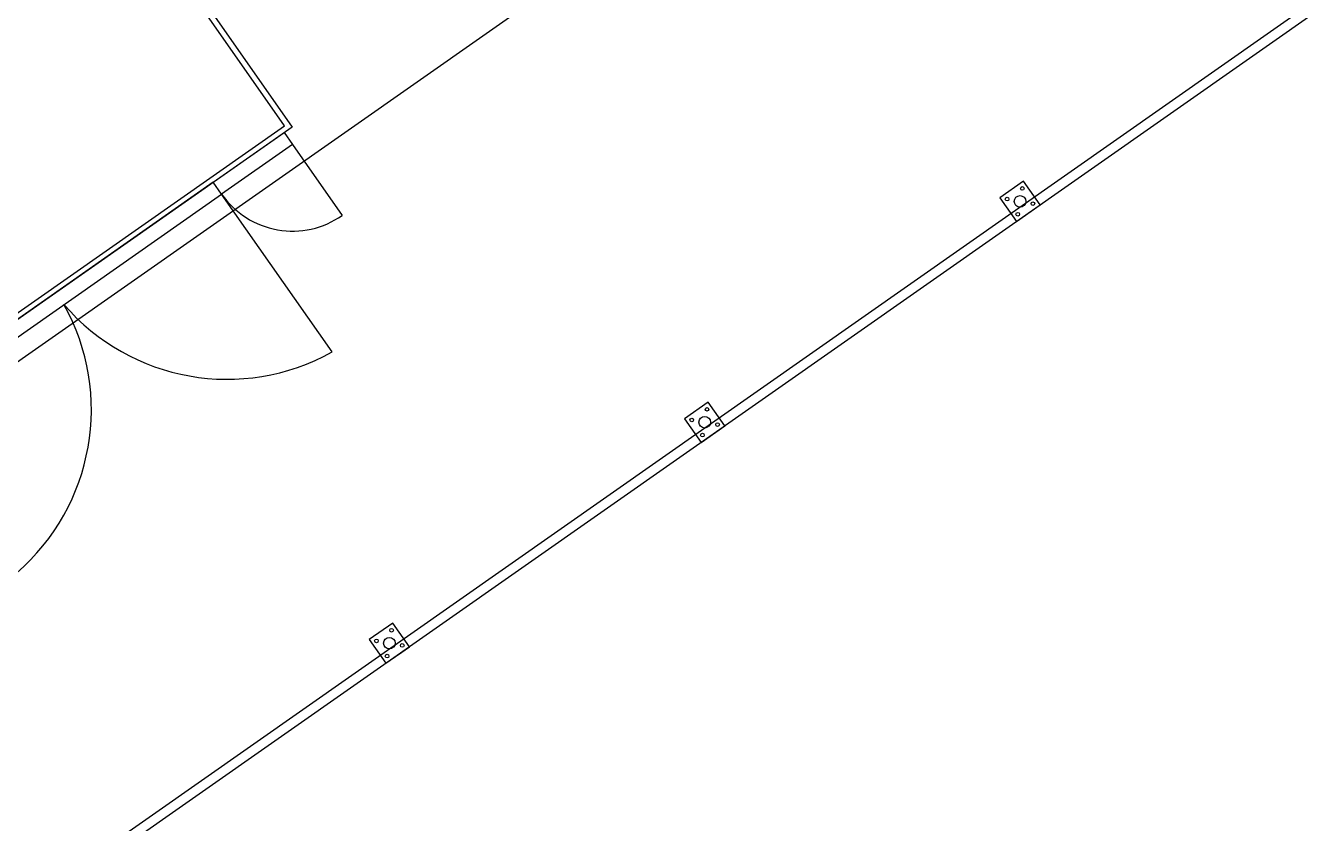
# Model space of a CAD drawing. Header units: millimetres. Extents: x 152904052 to 153933663, y 538271515 to 539240469.
# Drawn here: x 153345205 to 153351844, y 538936607 to 538940751 of the extents above; entities that cross this region are included whole.
import ezdxf

# ---------------------------------------------------------------- set-up
doc = ezdxf.new("R2010")
doc.units = ezdxf.units.MM
doc.layers.add('FENC', color=7, linetype='Continuous')
doc.layers.add('POWR', color=5, linetype='Continuous')

msp = doc.modelspace()

# ---------------------------------------------------------------- linework, layer by layer
at = {"layer": 'FENC'}
for p, q in [((153355328.8, 538943217.5), (153331038.7, 538926209.4)), ((153355239.4, 538943216), (153331072.1, 538926293.9)), ((153350476.1, 538939819.6), (153350390, 538939942.5)), ((153350413.9, 538939776.1), (153350476.1, 538939819.6)), ((153348837.8, 538938672.4), (153348751.7, 538938795.3)), ((153348775.6, 538938628.9), (153348837.8, 538938672.4)), ((153347199.5, 538937525.3), (153347113.4, 538937648.2)), ((153347137.3, 538937481.8), (153347199.5, 538937525.3))]:
    msp.add_line(p, q, dxfattribs=at)
for points in [[(153350390, 538939942.5), (153350267.2, 538939856.4), (153350353.2, 538939733.6), (153350476.1, 538939819.6)], [(153348751.7, 538938795.3), (153348628.8, 538938709.3), (153348714.9, 538938586.4), (153348837.8, 538938672.4)], [(153347113.4, 538937648.2), (153346990.5, 538937562.1), (153347076.6, 538937439.3), (153347199.5, 538937525.3)]]:
    msp.add_lwpolyline(points, close=True, dxfattribs=at)
for centre, radius in [((153350383.4, 538939905), 9.49), ((153350304.6, 538939849.8), 9.49), ((153350371.6, 538939838), 30), ((153350371.6, 538939838), 30), ((153350359.8, 538939771), 9.49), ((153350438.6, 538939826.2), 9.49), ((153348666.3, 538938702.7), 9.49), ((153348733.3, 538938690.9), 30), ((153348733.3, 538938690.9), 30), ((153348745.1, 538938757.9), 9.49), ((153348800.3, 538938679), 9.49), ((153348721.5, 538938623.9), 9.49), ((153347106.8, 538937610.7), 9.49), ((153347028, 538937555.5), 9.49), ((153347095, 538937543.7), 30), ((153347095, 538937543.7), 30), ((153347162, 538937531.9), 9.49), ((153347083.2, 538937476.7), 9.49)]:
    msp.add_circle(centre, radius, dxfattribs=at)
at = {"layer": 'POWR', "color": 7}
msp.add_lwpolyline([(153330841.6, 538928976.8), (153328958.8, 538931665.8), (153359501.3, 538953081.9), (153361398.2, 538950372.8), (153330841.6, 538928976.8)], dxfattribs=at)
for points in [[(153344132.6, 538938503), (153342411.9, 538940960.5), (153344869.4, 538942681.3), (153346590.1, 538940223.8)], [(153342451.6, 538940953.5), (153344139.6, 538938542.7), (153346550.4, 538940230.8), (153344862.4, 538942641.6)], [(153346592.1, 538940133.7), (153346223.5, 538939875.6), (153346180.5, 538939937), (153346549.1, 538940195.1)], [(153344585.2, 538938728.4), (153346223.5, 538939875.6), (153346180.5, 538939937), (153344542.2, 538938789.9)]]:
    msp.add_lwpolyline(points, close=True, dxfattribs=at)
at = {"layer": 'POWR', "color": 7, "ltscale": 1000}
msp.add_lwpolyline([(153346592.1, 538940133.7), (153346850.3, 538939765.1)], dxfattribs=at)
at = {"layer": 'POWR', "color": 7}
msp.add_lwpolyline([(153344585.2, 538938728.4), (153345158.8, 538937909.3, 0.356268), (153345404.4, 538939302, 0.356268), (153346797.1, 538939056.4), (153346223.5, 538939875.6)], format="xyb", dxfattribs=at)
at = {"layer": 'POWR', "color": 7, "ltscale": 1000}
msp.add_arc((153346592.1, 538940133.7), 450, 214.99999, 305.00001, dxfattribs=at)

doc.saveas('drawing.dxf')
